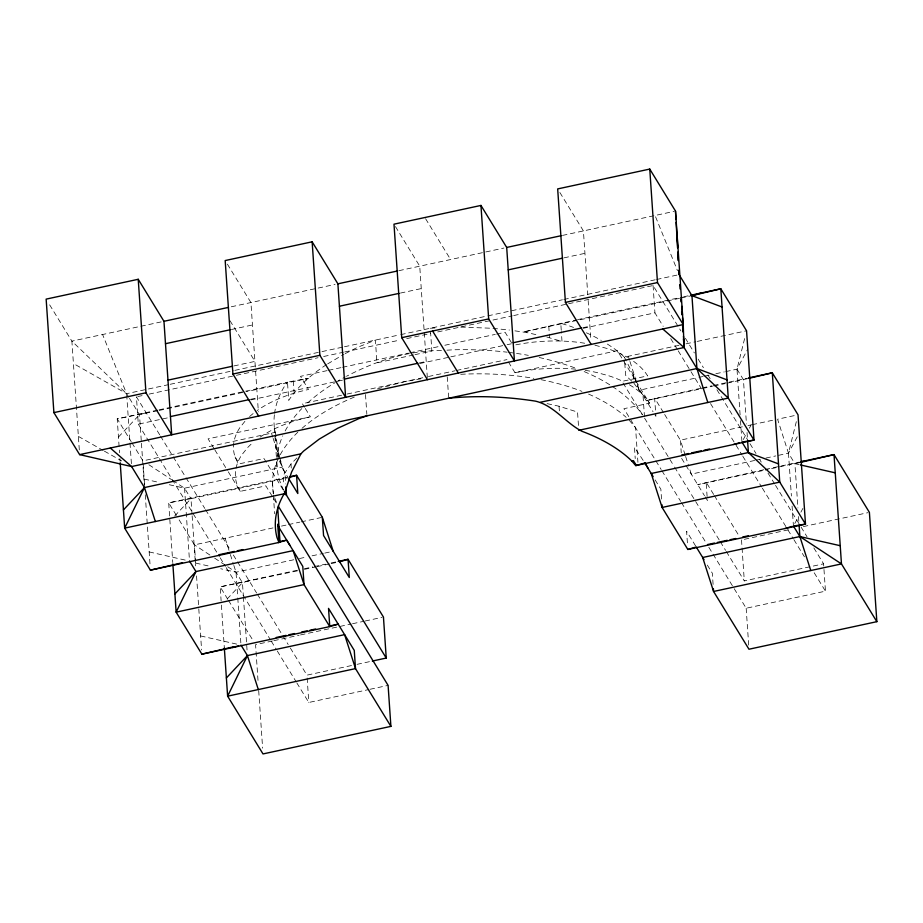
<?xml version="1.0" encoding="UTF-8"?>
<svg xmlns="http://www.w3.org/2000/svg" width="923" height="923" viewBox="0 0 923 923"><rect width="100%" height="100%" fill="white"/><g stroke="black" fill="none" stroke-linecap="round" stroke-linejoin="round"><path stroke-width="0.69" stroke-dasharray="4.62 3.46" d="M740.108 414.889L736.992 369.165L745.196 336.272M796.33 421.661L788.473 453.181L791.392 496.055M725.72 371.6L736.992 369.165L747.803 349.009M743.315 439.521L746.695 433.222M749.395 428.18L751.414 424.395M797.253 436.798L788.473 453.181L777.201 455.616M794.795 523.537L798.164 517.238M800.876 512.196L802.895 508.411M296.929 457.912L290.999 463.981L283.142 475.507L283.811 485.313M326.511 364.631C311.939 374.08 298.348 385.768 288.737 400.363L287.491 382.145L308.363 378.303L246.36 391.664M244.918 421.326L239.957 427.511A107.426 56.603 -3.9 0 0 235.077 456.989L238.399 464.038L263.978 458.523L283.499 490.378M118.456 437.052L139.5 414.681L147.911 412.223M174.724 515.98L190.98 498.697L288.172 477.756L281.734 467.257M227.15 598.981L242.449 582.713L250.86 580.244M327.653 363.904L343.956 354.259M345.156 353.647L357.224 347.486L375.396 340.079L376.953 362.854L413.562 354.963M377.426 388.883L404.666 381.637L420.876 378.788M305.421 378.938L306.044 378.753L306.124 380.103M526.029 331.403L576.137 319.958M799.71 462.273L765.329 470.061M747.549 378.684L726.528 383.31M799.099 462.711L794.911 463.681L788.473 453.181L777.581 419.215L796.676 415.096M161.179 321.896L71.89 341.129L48.354 302.721M231.292 306.782L335.084 284.422M398.921 270.67L503.889 248.056M562.488 235.423L674.125 211.379M231.408 329.499L252.452 324.965M400.444 293.076L421.257 288.587M564.022 257.84L584.951 253.329M233.9 365.935L254.933 361.401L229.192 319.393M168.794 384.591L126.624 393.683L73.413 363.535M170.201 384.291L233.45 370.665M234.857 370.365L320.593 351.894M321.989 351.594L343.079 347.048M344.475 346.748L399.336 334.922M400.744 334.622L486.525 316.139M487.932 315.839L562.43 299.79M563.826 299.479L655.192 279.796M656.599 279.496L677.678 274.95M137.839 396.544L142.061 395.632M149.099 394.109L234.973 375.615M236.38 375.303L318.031 357.72M323.661 356.497L343.368 352.251M344.775 351.951L399.682 340.126M406.72 338.603L430.649 333.457M437.698 331.934L512.3 315.862M513.707 315.562L567.207 304.036M568.614 303.725L653.08 285.53L680.874 330.896M327.123 370.619L300.494 376.353L308.536 389.483A107.426 56.603 -3.9 0 0 257.125 410.573M328.519 370.319L341.141 367.596M342.537 367.296L408.404 353.105M409.812 352.805L439.233 346.46M444.84 345.26L495.293 334.38M496.701 334.08L505.1 332.268L512.415 344.21M157.683 410.112L117.221 418.834L119.528 452.766M159.079 409.812L244.226 391.467M245.622 391.167L287.491 382.145L283.719 387.545A210.709 111.037 -3.9 0 0 274.581 413.239M414.969 354.663L431.86 351.028L430.499 331.103M577.533 319.658L682.212 297.102M683.608 296.802L690.589 295.302M157.775 410.747L117.221 418.834L131.193 441.632M159.183 410.447L244.953 391.963M679.466 298.348L523.087 332.038L526.652 331.219L526.745 332.568L538.778 335.234M680.862 298.048L690.566 295.96M250.41 399.347L257.425 397.836M419.284 362.958L426.23 361.458M582.944 327.7L589.912 326.2M159.725 434.848L136.431 396.844L138.3 424.165L167.859 417.796M250.918 399.901L336.791 381.407M338.199 381.095L342.421 380.195M419.85 363.512L449.409 357.143M450.816 356.832L505.723 345.006M507.131 344.706L511.354 343.794M583.151 328.323L654.938 312.851L663.21 326.338M341.602 395.229L302.352 403.686L304.555 407.262M347.198 394.017L422.884 377.715M428.491 376.503L455.12 370.769M456.516 370.469L506.969 359.601M305.282 408.451L310.405 416.804L208.09 438.852L214.078 448.624M508.435 361.989L515.011 372.73L617.314 350.682L635.278 379.988M678.97 345.352L624.363 357.12L620.614 353.555A210.709 111.037 -3.9 0 0 605.938 343.171M686.02 343.841L695.873 341.706M697.28 341.406L746.557 330.792M277.327 451.439L278.192 451.255L276.185 437.721M634.147 374.565L633.282 374.75L626.913 362.151M169.244 484.725L184.542 488.198L282.357 467.119L279.923 457.866M633.57 378.949L633.282 374.75L639.178 390.244L697.557 377.669M698.965 377.369L703.188 376.457M704.595 376.146L710.225 374.934M715.867 373.723L724.313 371.9M286.741 477.41L168.69 502.85L172.763 562.499M700.869 388.191L646.238 400.617L701.168 388.779M702.265 387.891L712.071 385.779M713.479 385.468L747.088 378.234M702.576 388.468L712.441 386.345M713.848 386.045L725.12 383.622M228.293 471.826L240.268 491.359L265.847 485.844L273.139 497.751M636.028 381.211L649.492 403.189L623.913 408.704L661.156 469.484M273.012 527.921L194.43 544.858L178.254 518.449M281.469 526.098L287.099 524.887M288.507 524.587L299.779 522.153M301.186 521.853L320.904 517.607M742.357 426.795L680.389 440.156L664.202 413.746M747.999 425.584L750.814 424.984M752.222 424.672L774.755 419.815M293.768 559.765L236.023 572.214L220.712 568.741M299.41 558.553L306.448 557.042M312.078 555.819L323.35 553.396M324.758 553.096L333.215 551.273M754.668 460.473L691.281 474.122L689.1 467.326M756.075 460.162L760.298 459.25M765.928 458.039L775.793 455.916M297.344 570.229L220.17 586.866L221.128 600.873M304.394 568.718L312.839 566.895M314.247 566.595L325.519 564.161M331.149 562.949L336.791 561.738M763.875 469.715L697.719 484.621L763.921 470.361M765.282 469.415L799.087 462.135M297.391 570.875L220.17 586.866L227.704 599.154M304.428 569.364L315.701 566.93M317.108 566.63L329.788 563.895M331.195 563.595L339.641 561.772M272.423 640.989L255.567 644.623L258.117 682.016M273.831 640.689L299.121 635.232M300.529 634.932L351.121 624.029M352.528 623.729L363.766 621.306M365.173 621.006L382.041 617.372M744.33 539.32L789.292 529.629M803.345 526.595L867.989 512.669M351.467 665.552L306.955 675.14L288.922 645.719M357.028 664.352L370.942 661.353M726.309 551.539L744.307 580.913L823.593 563.826L825.462 591.158L746.176 608.234L707.053 544.385M296.791 682.847L308.813 702.472L368.623 689.585M370.019 689.285L388.098 685.385M192.053 514.411L190.98 498.697L168.69 502.85L177.516 517.249M430.314 328.253L435.794 327.942M441.471 350.486C412.662 350.567 384.764 358.078 358.782 370.261A210.709 111.037 -3.9 0 0 346.471 376.284M446.951 350.175L453.816 349.782A210.709 111.037 -3.9 0 1 507.119 352.182M460.75 327.077L491.601 328.253M492.986 328.357L509.484 330.065M514.93 330.849L526.745 332.568M547.131 403.651L559.05 406.235L577.544 412.073L578.594 427.499M546.831 337.022L562.015 341.487L561.346 331.669M799.076 464.627L794.911 463.681L797.922 507.985M144.196 479.06L158.11 482.21M149.168 551.931L186.723 560.434M195.676 563.076L210.975 566.537M200.649 635.947L236.819 644.139M594.908 345.19L606.896 348.456A107.426 56.603 -3.9 0 1 627.525 357.443M78.386 436.406L103.134 450.424M104.368 451.128L121.698 460.946M148.891 464.742L171.47 479.602M172.659 480.375L184.542 488.198L190.98 498.697M209.879 555.011L194.43 544.858L195.872 565.926M214.632 558.138L226.516 565.961M227.704 566.745L236.023 572.214L242.449 582.713L243.326 595.577M631.794 381.199L625.609 375.338L624.744 362.727M629.048 420.034L635.578 427.741L637.931 462.308M633.859 383.16L643.019 395.356L644.473 416.711M736.992 369.165L743.43 379.676L746.453 423.969M685.374 338.245L694.396 352.955M698.146 359.093L703.407 367.666M707.918 375.026L710.168 378.707M716.929 389.737L749.234 442.452M749.984 443.686L755.995 453.493M759.744 459.619L761.244 462.077M768.005 473.107L774.766 484.137M775.516 485.36L800.31 525.822M801.06 527.045L807.071 536.851M813.832 547.893L823.593 563.826M670.721 338.603L677.482 349.632M678.232 350.867L690.242 370.481M691.004 371.704L701.515 388.871M710.525 403.582L735.319 444.032M736.069 445.267L742.08 455.074M742.83 456.297L761.613 486.952M762.363 488.175L787.146 528.625M787.896 529.86L793.157 538.432M793.907 539.667L804.429 556.823M814.19 572.768L825.462 591.158M559.88 192.515L583.417 230.923L587.766 294.76M663.475 412.546L654.649 398.148L655.895 416.365L653.749 412.858M713.652 494.451L706.13 482.164L707.364 500.381L705.218 496.874M714.414 495.674L739.254 536.24M639.801 390.106L653.034 411.693M681.624 458.373L685.201 464.211M685.916 465.377L704.503 495.709M642.316 414.462L622.056 381.372L647.623 375.869A107.426 56.603 -3.9 0 0 633.605 361.366M644.577 418.131L673.825 465.861M674.575 467.084L719.559 540.52M720.309 541.743L725.559 550.316M661.906 470.718L680.724 501.408M681.474 502.643L706.303 543.162M643.158 460.358L634.47 447.367L635.232 458.581M655.134 479.902L660.856 489.236L661.526 499.043M695.607 545.943L686.597 531.244L687.554 545.251M707.33 565.084L712.337 573.252L713.098 584.455M425.595 218.728L450.597 259.536M395.459 226.573L419.734 266.182L427.372 378.28M227.393 264.151L250.929 302.559L255.509 369.811M273.866 498.939L276.773 503.693M235.077 456.989L239.276 463.842M214.828 449.847L227.543 470.603M160.475 436.071L172.486 455.685M173.247 456.92L185.258 476.533M186.008 477.756L204.791 508.411M205.541 509.634L230.335 550.085M233.334 555L256.629 593.004M257.379 594.227L282.161 634.678M282.911 635.912L288.172 644.496M128.77 397.178L126.624 393.683L102.58 334.518M129.485 398.344L139.5 414.681L141.346 441.829M138.3 424.165L219.42 556.581M220.17 557.804L225.431 566.387M226.181 567.61L270.508 639.939M271.258 641.173L276.519 649.746M277.269 650.98L296.041 681.624M131.92 442.832L142.961 460.842L275.377 432.31L274.408 428.145A210.709 111.037 -3.9 0 1 274.408 414.6M228.454 600.377L253.306 640.931M626.279 360.893L624.363 357.12L624.652 361.32M279.369 460.912L284.953 472.507L285.726 483.894M655.572 216.801L677.482 270.704M274.65 497.693L277.027 503.693M685.178 455.097L680.389 440.156L681.243 452.766M685.616 456.458L688.662 465.977M628.286 356.278L629.544 360.189M629.959 361.493L639.178 390.244M271.466 433.152L272.723 437.075M273.139 438.379L279.842 459.285M280.257 460.589L282.357 467.119M225.12 538.236L229.919 553.189M230.358 554.55L233.404 564.057M233.842 565.418L236.023 572.214L237.673 596.5M279.577 456.539L278.192 451.255L278.573 456.862M278.158 457.047L276.623 450.528L275.769 437.917M275.989 436.371L275.377 432.31L275.665 436.51M798.51 516.557L798.995 523.699M792.072 506.046L793.434 526.052M747.03 432.541L747.515 439.683M740.5 420.611L741.965 442.036M741.515 539.92L744.307 580.913M746.176 608.234L748.876 647.819M653.08 285.53L654.938 312.851M588.159 300.483L590.87 340.206M561.253 330.272L560.78 323.269L569.526 325.969A210.709 111.037 -3.9 0 1 573.541 327.446M559.05 406.235L559.419 411.681M548.758 326.096L549.554 337.622M447.24 376.884L448.59 396.809M365.496 394.49L366.858 414.415M293.341 381.13L294.125 392.656M307.151 678.013L308.813 702.472M290.999 463.981L291.276 468.065M274.408 428.145L276.335 456.424M276.715 462.077L277.2 469.138M272.516 482.648L273.289 493.967M273.393 495.374L274.639 513.753M255.602 371.208L258.371 411.843M258.705 690.646L262.617 748.172M243.43 596.996L247.133 651.292M237.776 597.931L240.891 643.654M221.416 605.084L224.335 647.946M196.553 575.929L198.699 607.369M198.791 608.799L201.595 649.954M192.146 515.842L195.549 565.857M184.542 488.198L189.515 561.069M143.146 463.646L144.588 484.771M145.269 494.774L150.126 565.937M141.45 443.259L144.461 487.552M131.401 463.692L126.624 393.683L71.89 341.129L79.528 453.228M119.921 458.477L120.117 461.338M515.011 372.73A107.426 56.603 -3.9 0 1 575.917 369.188M585.251 370.354A107.426 56.603 -3.9 0 1 596.777 372.523L608.765 375.776A107.426 56.603 -3.9 0 1 623.486 381.637M629.394 384.776A107.426 56.603 -3.9 0 1 649.492 403.189M240.268 491.359A107.426 56.603 -3.9 0 1 235.746 469.588M235.976 468.353A107.426 56.603 -3.9 0 1 241.826 454.843L247.479 447.77A107.426 56.603 -3.9 0 1 253.629 442.002M260.101 437.133A107.426 56.603 -3.9 0 1 310.405 416.804M249.591 416.573A107.426 56.603 -3.9 0 1 256.029 411.358M515.83 344.844A107.426 56.603 -3.9 0 1 587.293 343.668M508.561 352.355A210.709 111.037 -3.9 0 1 528.302 355.343M539.205 357.524A210.709 111.037 -3.9 0 1 576.333 368.439M584.144 371.577A210.709 111.037 -3.9 0 1 611.153 385.687M612.341 386.46A210.709 111.037 -3.9 0 1 642.362 414.739M283.661 490.205A210.709 111.037 -3.9 0 1 276.831 461.027M276.877 459.666A210.709 111.037 -3.9 0 1 282.761 435.841M285.161 430.96A210.709 111.037 -3.9 0 1 301.798 408.589M307.682 402.866A210.709 111.037 -3.9 0 1 334.68 382.93M335.868 382.214A210.709 111.037 -3.9 0 1 345.283 376.919M586.382 332.788A210.709 111.037 -3.9 0 1 601.3 340.414M273.554 493.759A189.1 99.649 -3.9 0 1 297.806 432.206M302.017 428.33A189.1 99.649 -3.9 0 1 354.397 397.052M460.762 374.288A189.1 99.649 -3.9 0 1 533.909 378.361M541.005 379.676A189.1 99.649 -3.9 0 1 581.928 391.364M588.574 394.098A189.1 99.649 -3.9 0 1 626.175 417.346"/><path stroke-width="1.38" d="M277.696 507.731L280.038 542.078L278.942 542.447L276.969 537.486A189.1 99.649 -3.9 0 1 283.026 495.732L284.388 493.724L291.553 472.149L300.875 453.851L303.575 451.093L319.254 439.106L337.749 428.249L358.689 418.719L366.95 415.846M300.875 453.851L144.461 487.552L124.674 528.141L150.403 570.149L278.942 542.447L277.696 524.229L279.058 527.656L302.79 566.387L304.025 584.605L329.765 626.602L338.176 624.144L331.138 625.656M390.902 726.378L355.505 668.61L344.614 634.643L247.422 655.584L227.623 696.173L263.009 753.929L390.902 726.378L388.098 685.385L278.261 506.116M123.428 509.923L144.461 487.552L131.597 466.553L110.322 448.013M174.909 593.939L195.941 571.568L293.133 550.627L304.025 584.605L176.143 612.157L172.855 563.93M226.377 677.955L247.422 655.584L240.984 645.085M679.801 275.815L691.95 295.66L700.361 293.191M289.372 477.41L296.571 475.299L322.312 517.295L333.215 551.273M278.284 542.597L286.695 540.128L289.914 545.378M647.992 468.226L645.165 462.896L636.362 465.446L633.443 460.681L631.84 461.027A189.1 99.649 -3.9 0 0 581.998 431.306C565.868 423.126 553.904 405.393 535.455 401.136C506.796 396.705 477.572 395.286 448.693 398.228M733.554 444.505L739.554 442.74M339.641 561.772L348.052 559.303L383.449 617.072L386.241 658.053L372.327 661.053M800.91 461.927L803.322 461.223M232.573 647.542L238.584 645.788M778.504 463.888L748.391 452.547L651.211 473.487L662.103 507.454L687.843 549.462L696.254 546.993L703.972 559.592M785.023 528.521L792.234 526.41M631.84 461.027L635.705 465.584L638.116 464.927M707.814 402.497L696.923 368.531L691.95 295.66L720.817 288.784L746.557 330.792L754.01 440.098L635.705 465.584M748.922 378.361L772.297 372.8L798.037 414.808L805.491 524.114L687.843 549.462M150.403 570.149L182.523 562.684M800.495 462.388L834.011 454.612L869.397 512.369L876.85 621.675L748.968 649.227L713.571 591.47L702.68 557.492L799.872 536.551L840.218 545.701M189.515 561.069L195.941 571.568L176.143 612.157L201.883 654.165L234.004 646.7M138.231 279.288L145.961 392.783L171.701 434.791L163.959 321.296L138.231 279.288L46.15 299.121L53.892 412.616L79.632 454.624L131.597 466.553L684.047 347.521L696.923 368.531L728.27 398.09L754.01 440.098L741.965 442.036L748.391 452.547L779.75 482.106L805.491 524.114L793.434 526.052L799.872 536.551L810.763 570.529M312.147 241.814L319.877 355.309L345.617 397.317L337.887 283.822L312.147 241.814L225.189 260.551L232.919 374.046L258.659 416.054M480.952 205.437L488.682 318.943L514.423 360.951L506.692 247.445L480.952 205.437L393.994 224.174L401.724 337.68L427.464 379.676M662.772 328.98L684.047 347.521L683.228 324.573L675.498 211.079L649.757 169.071L557.677 188.915L565.418 302.409L591.158 344.417M163.959 321.296L228.477 307.394M337.887 283.822L397.536 270.97M506.692 247.445L561.092 235.723M165.494 343.702L230.012 329.799M339.41 306.228L399.059 293.376M508.215 269.862L562.626 258.14M167.974 380.138L232.492 366.235M53.892 412.616L145.961 392.783M232.919 374.046L319.877 355.309M401.724 337.68L488.682 318.943M565.418 302.409L657.488 282.565L683.228 324.573L79.632 454.624M690.589 295.302L720.817 288.784L728.27 398.09L578.79 430.291M170.455 416.573L249.002 399.647M344.383 379.099L417.9 363.258M513.188 342.733L581.548 328M540.509 402.232L696.923 368.531L727.036 379.872M289.545 476.81L296.571 475.299L297.817 493.517L288.807 478.806M748.484 377.922L772.297 372.8L779.75 482.106L662.103 507.454L661.906 504.65M284.388 493.724L124.674 528.141L120.209 462.769M218.97 554.723L234.407 551.4M237.211 550.789L242.818 549.577M279.3 541.72L284.907 540.509M681.635 455.039L688.65 453.528M691.454 452.916L701.272 450.805M704.087 450.205L709.695 448.993M338.199 561.438L348.052 559.303L349.298 577.521L323.558 535.513L322.312 517.295M800.495 461.823L834.011 454.612L841.464 563.918L876.85 621.675M276.196 637.493L286.061 635.37M288.876 634.759L294.518 633.547M301.556 632.036L307.186 630.824M310.001 630.213L315.643 629.001M707.514 544.57L714.564 543.047M717.379 542.447L727.232 540.313M730.058 539.713L735.689 538.501M742.727 536.978L748.368 535.767M201.883 654.165L329.765 626.602L328.53 608.384L354.259 650.392L355.505 668.61L227.623 696.173L224.335 647.946M800.472 464.95L835.246 472.83M691.95 295.66L722.063 307.001M644.773 462.977L653.138 476.637M432.599 331.022L458.327 373.03M284.999 492.824L386.241 658.053M247.422 655.584L258.313 689.55M144.461 487.552L155.364 521.53M799.099 525.129L799.872 536.551L841.464 563.918L713.571 591.47L713.387 588.666M747.618 441.113L748.391 452.547M679.766 284.653L680.055 288.945M680.736 298.948L680.932 301.798M681.612 311.801L681.809 314.662M682.593 326.096L682.974 331.807M683.47 338.949L684.047 347.521L683.481 336.168M649.757 169.071L657.488 282.565M285.922 486.744L286.499 495.282A210.709 111.037 -3.9 0 1 284.33 491.486M675.498 211.079L675.971 219.559M676.132 222.385L676.767 233.681M677.009 237.926L677.563 247.814M677.967 254.875L678.29 260.528M681.993 306.355L682.42 314.87M682.559 317.72L683.262 331.911M677.02 233.484L677.736 247.687M677.944 251.944L678.37 260.459M679.086 274.65L678.843 270.416L679.086 274.65"/></g></svg>
